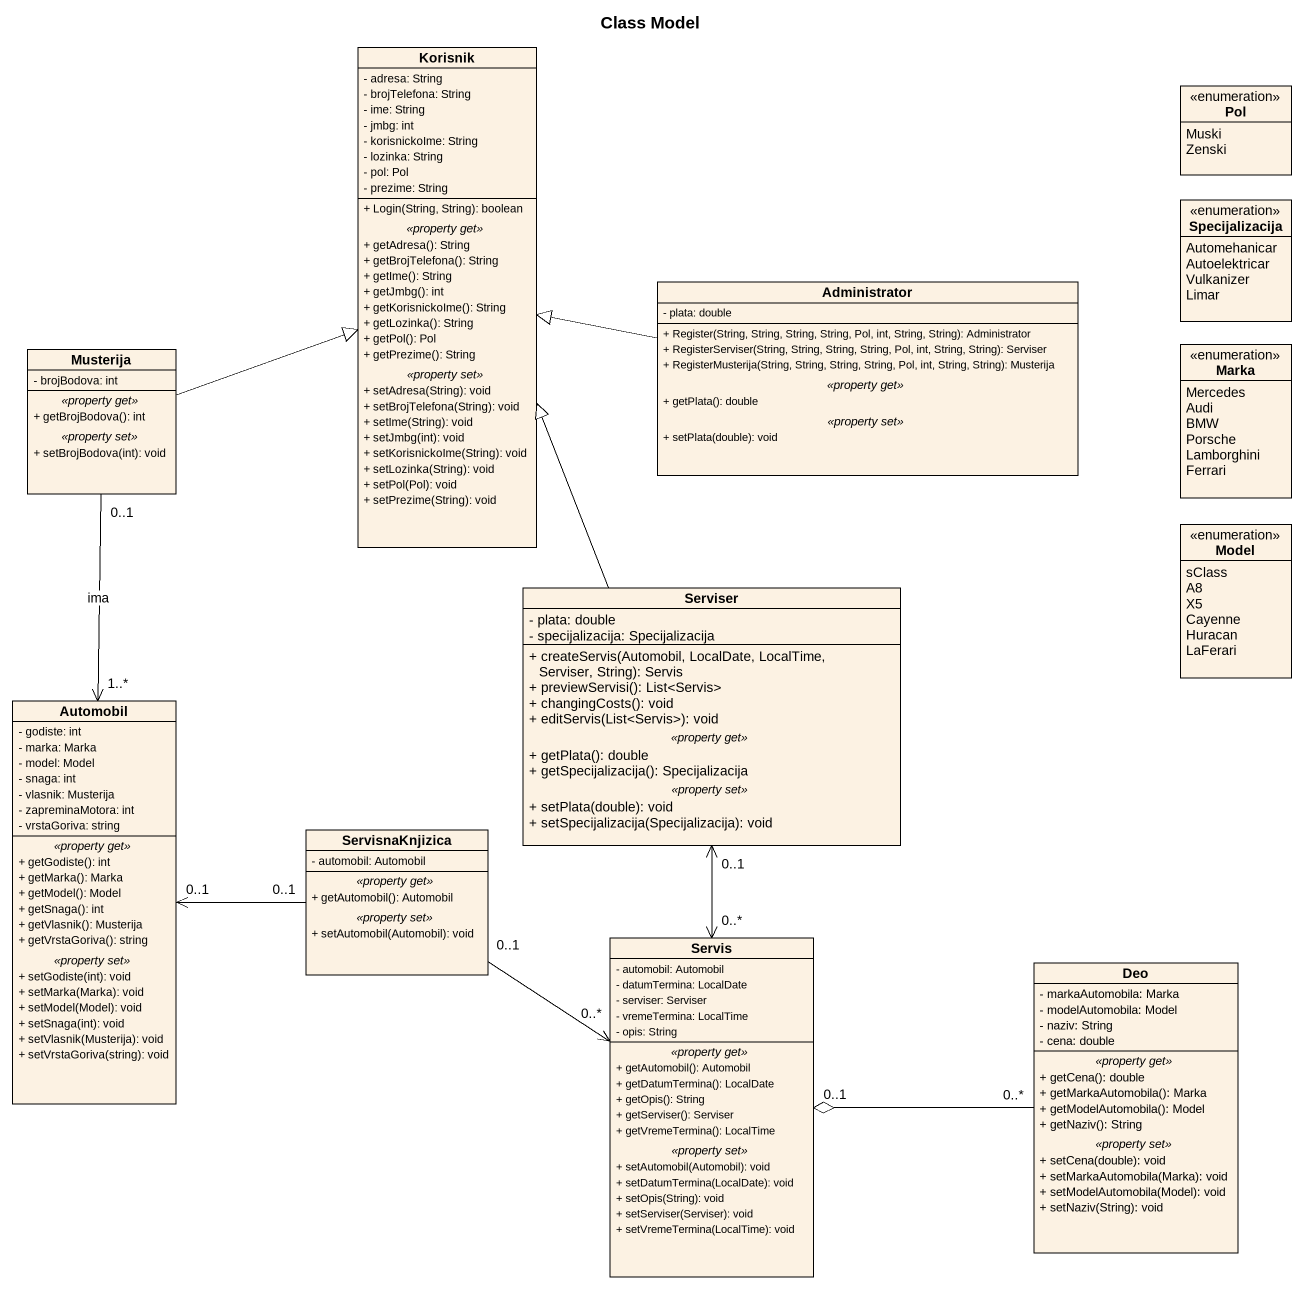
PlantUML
@startuml
title Class Model
hide circle
hide empty members
skinparam classAttributeIconSize 0
class Korisnik {
  - adresa: String
  - brojTelefona: String
  - ime: String
  - jmbg: int
  - korisnickoIme: String
  - lozinka: String
  - pol: Pol
  - prezime: String
  --
  + Login(String, String): boolean
  .. <<property get>> ..
  + getAdresa(): String
  + getBrojTelefona(): String
  + getIme(): String
  + getJmbg(): int
  + getKorisnickoIme(): String
  + getLozinka(): String
  + getPol(): Pol
  + getPrezime(): String
  .. <<property set>> ..
  + setAdresa(String): void
  + setBrojTelefona(String): void
  + setIme(String): void
  + setJmbg(int): void
  + setKorisnickoIme(String): void
  + setLozinka(String): void
  + setPol(Pol): void
  + setPrezime(String): void
}
enum Pol {
  Muski
  Zenski
}
enum Specijalizacija {
  Automehanicar
  Autoelektricar
  Vulkanizer
  Limar
}
class Administrator {
  - plata: double
  --
  + Register(String, String, String, String, Pol, int, String, String): Administrator
  + RegisterServiser(String, String, String, String, Pol, int, String, String): Serviser
  + RegisterMusterija(String, String, String, String, Pol, int, String, String): Musterija
  .. <<property get>> ..
  + getPlata(): double
  .. <<property set>> ..
  + setPlata(double): void
}
class Musterija {
  - brojBodova: int
  .. <<property get>> ..
  + getBrojBodova(): int
  .. <<property set>> ..
  + setBrojBodova(int): void
}
enum Marka {
  Mercedes
  Audi
  BMW
  Porsche
  Lamborghini
  Ferrari
}
enum Model {
  sClass
  A8
  X5
  Cayenne
  Huracan
  LaFerari
}
class Serviser {
  - plata: double
  - specijalizacija: Specijalizacija
  --
  + createServis(Automobil, LocalDate, LocalTime, Serviser, String): Servis
  + previewServisi(): List<Servis>
  + changingCosts(): void
  + editServis(List<Servis>): void
  .. <<property get>> ..
  + getPlata(): double
  + getSpecijalizacija(): Specijalizacija
  .. <<property set>> ..
  + setPlata(double): void
  + setSpecijalizacija(Specijalizacija): void
}
class Automobil {
  - godiste: int
  - marka: Marka
  - model: Model
  - snaga: int
  - vlasnik: Musterija
  - zapreminaMotora: int
  - vrstaGoriva: string
  .. <<property get>> ..
  + getGodiste(): int
  + getMarka(): Marka
  + getModel(): Model
  + getSnaga(): int
  + getVlasnik(): Musterija
  + getVrstaGoriva(): string
  .. <<property set>> ..
  + setGodiste(int): void
  + setMarka(Marka): void
  + setModel(Model): void
  + setSnaga(int): void
  + setVlasnik(Musterija): void
  + setVrstaGoriva(string): void
}
class ServisnaKnjizica {
  - automobil: Automobil
  .. <<property get>> ..
  + getAutomobil(): Automobil
  .. <<property set>> ..
  + setAutomobil(Automobil): void
}
class Servis {
  - automobil: Automobil
  - datumTermina: LocalDate
  - serviser: Serviser
  - vremeTermina: LocalTime
  - opis: String
  .. <<property get>> ..
  + getAutomobil(): Automobil
  + getDatumTermina(): LocalDate
  + getOpis(): String
  + getServiser(): Serviser
  + getVremeTermina(): LocalTime
  .. <<property set>> ..
  + setAutomobil(Automobil): void
  + setDatumTermina(LocalDate): void
  + setOpis(String): void
  + setServiser(Serviser): void
  + setVremeTermina(LocalTime): void
}
class Deo {
  - markaAutomobila: Marka
  - modelAutomobila: Model
  - naziv: String
  - cena: double
  .. <<property get>> ..
  + getCena(): double
  + getMarkaAutomobila(): Marka
  + getModelAutomobila(): Model
  + getNaziv(): String
  .. <<property set>> ..
  + setCena(double): void
  + setMarkaAutomobila(Marka): void
  + setModelAutomobila(Model): void
  + setNaziv(String): void
}
Administrator -left-|> Korisnik
Musterija -right-|> Korisnik
Musterija "0..1" --> "1..*" Automobil : ima
Serviser -up-|> Korisnik
Serviser "0..1" <--> "0..*" Servis
Automobil "0..1" <-right- "0..1" ServisnaKnjizica
ServisnaKnjizica "0..1" --> "0..*" Servis
Deo "0..*" -left-o "0..1" Servis
@enduml
